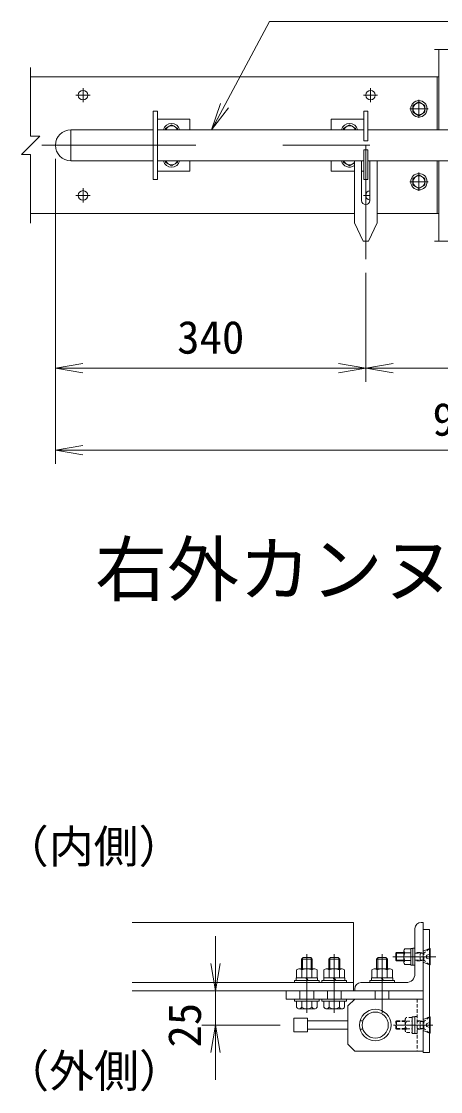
# Model space of a CAD drawing. Units: millimetres, scale not verified, with parts at other scales. Extents: x -6300 to 6300, y -4455 to 4455.
# Drawn here: x 1873 to 2791, y 518 to 2866 of the extents above; entities that cross this region are included whole.
import ezdxf
from ezdxf.enums import TextEntityAlignment as Align

# ---------------------------------------------------------------- set-up
doc = ezdxf.new("R2010")
doc.units = ezdxf.units.MM
doc.header["$LTSCALE"] = 30
for name, pattern in [('DASHED', [7.5, 6, -1.5]), ('USER1', [50.8, 31.75, -6.35, 6.35, -6.35]), ('USER3', [0.375, 0.25, -0.125])]:
    doc.linetypes.add(name, pattern=pattern)
for name, color, linetype, lineweight in [('0-0_D-STR1', 1, 'Continuous', 18), ('0-1_D-BMK', 2, 'USER1', 13), ('0-5_D-STR3', 3, 'Continuous', 13), ('0-7_D-STR-TXT', 7, 'Continuous', 9), ('0-8_D-STR-DIM', 7, 'Continuous', 9), ('0-9_0', 7, 'Continuous', 9), ('0-A_D-TTL-TXT', 7, 'Continuous', 18)]:
    doc.layers.add(name, color=color, linetype=linetype, lineweight=lineweight)
doc.styles.add('ＭＳ ゴシック', font='')
doc.styles.get('ＭＳ ゴシック').set_extended_font_data('MS Gothic')

# ---------------------------------------------------------------- blocks, each defined once
blk = doc.blocks.new('_Open')
at = {"layer": '0-9_0'}
blk.add_line((-30, 5), (0, 0), dxfattribs=at)
blk.add_lwpolyline([(-30, -5), (0, 0), (-30, 0)], dxfattribs=at)
blk = doc.blocks.new('U52')
at = {"layer": '0-1_D-BMK'}
for p, q in [((300, 0), (-300, 0)), ((0, -300), (0, 300))]:
    blk.add_line(p, q, dxfattribs=at)
at = {"layer": '0-5_D-STR3'}
blk.add_lwpolyline([(194.9, 112.5), (0, 225), (-194.9, 112.5), (-194.9, -112.5), (0, -225), (194.9, -112.5)], close=True, dxfattribs=at)
for radius in [270, 194.9]:
    blk.add_circle((0, 0), radius, dxfattribs=at)

msp = doc.modelspace()

# ---------------------------------------------------------------- linework, layer by layer
at = {"layer": '0-0_D-STR1'}
for p, q in [((2787.81, 2628.33), (2787.81, 2804.33)), ((2787.81, 2744.33), (1892.81, 2744.33)), ((2783.81, 2744.33), (2783.81, 2628.33)), ((2783.81, 2560.33), (2783.81, 2444.33)), ((2787.81, 2384.33), (2787.81, 2560.33)), ((2602.31, 2444.33), (1892.81, 2444.33)), ((2787.81, 2444.33), (2652.31, 2444.33)), ((2115.54, 889.19), (2600.23, 889.19)), ((2600.23, 739.19), (2600.23, 889.19)), ((2735.23, 875.69), (2735.23, 776.69)), ((2748.73, 889.19), (2753.23, 889.19)), ((2753.23, 889.19), (2753.23, 739.19)), ((2753.23, 889.19), (2753.23, 739.19)), ((2115.54, 757.19), (2600.23, 757.19)), ((2715.73, 757.19), (2616.73, 757.19)), ((2115.54, 739.19), (2600.23, 739.19)), ((2603.23, 739.19), (2603.23, 743.69)), ((2753.23, 739.19), (2603.23, 739.19))]:
    msp.add_line(p, q, dxfattribs=at)
for centre, radius, start, end in [((2748.73, 875.69), 13.5, 90, 180), ((2715.73, 776.69), 19.5, 270, 0), ((2616.73, 743.69), 13.5, 90, 180)]:
    msp.add_arc(centre, radius, start, end, dxfattribs=at)
at = {"layer": '0-1_D-BMK'}
for p, q in [((1992.21, 2704.33), (2023.41, 2704.33)), ((2007.81, 2688.73), (2007.81, 2719.93)), ((2622.21, 2704.33), (2653.41, 2704.33)), ((2637.81, 2688.73), (2637.81, 2719.93)), ((3779.31, 2594.33), (1917.31, 2594.33)), ((2627.31, 2594.33), (2627.31, 2344.33)), ((2007.81, 2468.73), (2007.81, 2499.93)), ((1992.21, 2484.33), (2023.41, 2484.33)), ((2636.31, 2484.33), (2622.21, 2484.33)), ((2498.22, 691.19), (2498.22, 819.89)), ((2558.22, 691.19), (2558.22, 819.89)), ((2663.23, 691.19), (2663.23, 819.89)), ((2686.69, 814.19), (2780.75, 814.19)), ((2688.23, 664.19), (2774.23, 664.19))]:
    msp.add_line(p, q, dxfattribs=at)
at = {"layer": '0-1_D-BMK', "linetype": 'USER3'}
for p, q in [((2768.23, 814.19), (2735.23, 814.19)), ((2768.23, 664.19), (2693.23, 664.19))]:
    msp.add_line(p, q, dxfattribs=at)
at = {"layer": '0-5_D-STR3'}
for p, q in [((2161.81, 2669.33), (2161.81, 2519.33)), ((2161.81, 2669.33), (2170.81, 2669.33)), ((2170.81, 2669.33), (2170.81, 2519.33)), ((2622.81, 2669.33), (2622.81, 2604.33)), ((2631.81, 2669.33), (2622.81, 2669.33)), ((2631.81, 2669.33), (2631.81, 2604.33)), ((2170.81, 2651.33), (2241.81, 2651.33)), ((2201.81, 2639.33), (2188.81, 2631.85)), ((2188.81, 2631.85), (2188.81, 2628.33)), ((2201.81, 2639.33), (2214.81, 2631.85)), ((2214.81, 2631.85), (2214.81, 2628.33)), ((2241.81, 2651.33), (2241.81, 2628.33)), ((2551.81, 2651.33), (2551.81, 2628.33)), ((2622.81, 2651.33), (2551.81, 2651.33)), ((2591.81, 2639.33), (2578.81, 2631.85)), ((2578.81, 2631.85), (2578.81, 2628.33)), ((2591.81, 2639.33), (2604.81, 2631.85)), ((2604.81, 2631.85), (2604.81, 2628.33)), ((1981.31, 2628.33), (1981.31, 2560.33)), ((2161.81, 2628.33), (1981.31, 2628.33)), ((2622.81, 2628.33), (2170.81, 2628.33)), ((3189.81, 2628.33), (2631.81, 2628.33)), ((2631.81, 2604.33), (2622.81, 2604.33)), ((2622.81, 2584.33), (2622.81, 2519.33)), ((2631.81, 2584.33), (2622.81, 2584.33)), ((2631.81, 2584.33), (2631.81, 2519.33)), ((2161.81, 2560.33), (1981.31, 2560.33)), ((2622.81, 2560.33), (2170.81, 2560.33)), ((2188.81, 2560.33), (2188.81, 2556.81)), ((2214.81, 2560.33), (2214.81, 2556.81)), ((2241.81, 2560.33), (2241.81, 2537.33)), ((2551.81, 2560.33), (2551.81, 2537.33)), ((2578.81, 2560.33), (2578.81, 2556.81)), ((2602.31, 2560.33), (2602.31, 2424.33)), ((2618.31, 2560.33), (2618.31, 2473.33)), ((3189.81, 2560.33), (2631.81, 2560.33)), ((2636.31, 2560.33), (2636.31, 2473.33)), ((2652.31, 2560.33), (2652.31, 2424.33)), ((2170.81, 2537.33), (2241.81, 2537.33)), ((2201.81, 2549.33), (2188.81, 2556.81)), ((2201.81, 2549.33), (2214.81, 2556.81)), ((2602.31, 2537.33), (2551.81, 2537.33)), ((2591.81, 2549.33), (2578.81, 2556.81)), ((2591.81, 2549.33), (2602.31, 2555.38)), ((2622.81, 2537.33), (2618.31, 2537.33)), ((2631.81, 2519.33), (2622.81, 2519.33)), ((2621.31, 2384.33), (2602.31, 2424.33)), ((2633.31, 2384.33), (2652.31, 2424.33)), ((2633.31, 2384.33), (2621.31, 2384.33)), ((2753.23, 874.19), (2753.23, 604.19)), ((2694.73, 823.19), (2693.23, 821.69)), ((2694.73, 823.19), (2710.93, 823.19)), ((2694.73, 823.19), (2694.73, 805.19)), ((2710.93, 827.19), (2710.93, 800.85)), ((2725.93, 831.44), (2712.73, 831.44)), ((2712.73, 822.81), (2725.93, 822.81)), ((2725.93, 831.44), (2725.93, 796.94)), ((2730.43, 795.44), (2730.43, 832.94)), ((2735.23, 832.94), (2730.43, 832.94)), ((2735.23, 832.94), (2735.23, 795.44)), ((2766.73, 832.19), (2753.23, 826.09)), ((2766.73, 832.19), (2766.73, 796.19)), ((2768.23, 832.19), (2768.23, 796.19)), ((2486.22, 808.79), (2489.82, 812.39)), ((2486.22, 787.49), (2486.22, 808.79)), ((2488.47, 787.49), (2488.47, 811.04)), ((2489.82, 812.39), (2506.62, 812.39)), ((2507.97, 787.49), (2507.97, 811.04)), ((2510.22, 787.49), (2510.22, 808.79)), ((2546.22, 808.79), (2549.82, 812.39)), ((2546.22, 787.49), (2546.22, 808.79)), ((2548.47, 787.49), (2548.47, 811.04)), ((2549.82, 812.39), (2566.62, 812.39)), ((2567.97, 787.49), (2567.97, 811.04)), ((2570.22, 787.49), (2570.22, 808.79)), ((2651.23, 808.79), (2654.83, 812.39)), ((2651.23, 787.49), (2651.23, 808.79)), ((2653.48, 787.49), (2653.48, 811.04)), ((2654.83, 812.39), (2671.63, 812.39)), ((2672.98, 787.49), (2672.98, 811.04)), ((2675.23, 787.49), (2675.23, 808.79)), ((2693.23, 821.69), (2710.93, 821.69)), ((2693.23, 821.69), (2693.23, 806.69)), ((2693.23, 806.69), (2710.93, 806.69)), ((2693.23, 806.69), (2694.73, 805.19)), ((2694.73, 805.19), (2710.93, 805.19)), ((2712.73, 805.56), (2725.93, 805.56)), ((2766.73, 796.19), (2753.32, 802.19)), ((2475.72, 767.99), (2475.72, 785.39)), ((2515.56, 787.49), (2480.92, 787.49)), ((2486.97, 767.99), (2486.97, 785.39)), ((2509.47, 767.99), (2509.47, 785.39)), ((2520.72, 767.99), (2520.72, 785.39)), ((2535.72, 767.99), (2535.72, 785.39)), ((2575.56, 787.49), (2540.92, 787.49)), ((2546.97, 767.99), (2546.97, 785.39)), ((2569.47, 767.99), (2569.47, 785.39)), ((2580.72, 767.99), (2580.72, 785.39)), ((2640.73, 767.99), (2640.73, 785.39)), ((2680.57, 787.49), (2645.93, 787.49)), ((2651.98, 767.99), (2651.98, 785.39)), ((2674.48, 767.99), (2674.48, 785.39)), ((2685.73, 767.99), (2685.73, 785.39)), ((2725.93, 796.94), (2712.73, 796.94)), ((2735.23, 795.44), (2730.43, 795.44)), ((2525.22, 757.19), (2471.22, 757.19)), ((2520.72, 767.99), (2475.72, 767.99)), ((2499.35, 761.99), (2495.88, 767.99)), ((2501.43, 761.99), (2497.96, 767.99)), ((2585.22, 757.19), (2531.22, 757.19)), ((2580.72, 767.99), (2535.72, 767.99)), ((2559.35, 761.99), (2555.88, 767.99)), ((2561.43, 761.99), (2557.96, 767.99)), ((2636.23, 757.19), (2690.23, 757.19)), ((2690.23, 757.19), (2636.23, 757.19)), ((2685.73, 767.99), (2640.73, 767.99)), ((2664.36, 761.99), (2660.9, 767.99)), ((2666.44, 761.99), (2662.97, 767.99)), ((2475.72, 703.13), (2475.72, 716.39)), ((2475.72, 716.39), (2520.72, 716.39)), ((2486.95, 703.13), (2486.95, 716.39)), ((2509.5, 703.13), (2509.5, 716.39)), ((2520.72, 703.13), (2520.72, 716.39)), ((2535.72, 703.13), (2535.72, 716.39)), ((2535.72, 716.39), (2580.72, 716.39)), ((2546.95, 703.13), (2546.95, 716.39)), ((2569.5, 703.13), (2569.5, 716.39)), ((2580.72, 703.13), (2580.72, 716.39)), ((2603.23, 721.19), (2588.23, 706.19)), ((2588.23, 706.19), (2588.23, 622.19)), ((2603.23, 721.19), (2753.23, 721.19)), ((2481.33, 699.89), (2515.11, 699.89)), ((2541.33, 699.89), (2575.11, 699.89)), ((2766.73, 682.19), (2753.23, 676.09)), ((2766.73, 682.19), (2766.73, 646.19)), ((2768.23, 682.19), (2768.23, 646.19)), ((2469.73, 649.19), (2469.73, 679.19)), ((2499.73, 679.19), (2469.73, 679.19)), ((2499.73, 649.19), (2499.73, 679.19)), ((2499.73, 673.19), (2588.23, 673.19)), ((2614.93, 673.19), (2621.19, 673.19)), ((2499.73, 649.19), (2469.73, 649.19)), ((2588.23, 655.19), (2499.73, 655.19)), ((2621.19, 655.19), (2614.93, 655.19)), ((2766.73, 646.19), (2753.32, 652.19)), ((2603.23, 607.19), (2588.23, 622.19)), ((2603.23, 607.19), (2753.23, 607.19)), ((2753.23, 604.19), (2766.73, 604.19))]:
    msp.add_line(p, q, dxfattribs=at)
at = {"layer": '0-5_D-STR3', "linetype": 'USER3'}
for p, q in [((2746.78, 823.19), (2735.23, 823.19)), ((2746.78, 805.19), (2746.78, 823.19)), ((2746.78, 823.19), (2754.28, 821.69)), ((2766.73, 832.19), (2754.28, 821.69)), ((2768.23, 832.19), (2766.73, 832.19)), ((2754.28, 821.69), (2735.23, 821.69)), ((2754.28, 806.69), (2735.23, 806.69)), ((2746.78, 805.19), (2735.23, 805.19)), ((2746.78, 805.19), (2754.28, 806.69)), ((2754.28, 806.69), (2754.28, 821.69)), ((2766.73, 796.19), (2754.28, 806.69)), ((2760.2, 814.82), (2760.2, 813.55)), ((2768.23, 820.49), (2761.65, 817.72)), ((2768.23, 807.89), (2761.65, 810.66)), ((2768.23, 796.19), (2766.73, 796.19)), ((2739.73, 721.19), (2739.73, 607.19)), ((2766.73, 682.19), (2754.28, 671.69)), ((2768.23, 682.19), (2766.73, 682.19)), ((2694.73, 673.19), (2693.23, 671.69)), ((2693.23, 656.69), (2693.23, 671.69)), ((2713.93, 671.69), (2693.23, 671.69)), ((2713.93, 673.19), (2694.73, 673.19)), ((2694.73, 673.19), (2694.73, 655.19)), ((2713.93, 651.7), (2713.93, 676.67)), ((2716.58, 672.59), (2728.93, 672.59)), ((2746.78, 673.19), (2739.73, 673.19)), ((2754.28, 671.69), (2739.73, 671.69)), ((2746.78, 655.19), (2746.78, 673.19)), ((2746.78, 673.19), (2754.28, 671.69)), ((2754.28, 656.69), (2754.28, 671.69)), ((2760.2, 664.82), (2760.2, 663.55)), ((2768.23, 670.49), (2761.65, 667.72)), ((2768.23, 657.89), (2761.65, 660.66)), ((2713.93, 656.69), (2693.23, 656.69)), ((2694.73, 655.19), (2693.23, 656.69)), ((2713.93, 655.19), (2694.73, 655.19)), ((2716.58, 655.79), (2728.93, 655.79)), ((2754.28, 656.69), (2739.73, 656.69)), ((2746.78, 655.19), (2739.73, 655.19)), ((2746.78, 655.19), (2754.28, 656.69)), ((2766.73, 646.19), (2754.28, 656.69)), ((2768.23, 646.19), (2766.73, 646.19))]:
    msp.add_line(p, q, dxfattribs=at)
at = {"layer": '0-5_D-STR3', "linetype": 'DASHED'}
for p, q in [((2483.22, 721.19), (2483.22, 739.19)), ((2513.22, 721.19), (2513.22, 739.19)), ((2543.22, 721.19), (2543.22, 739.19)), ((2573.22, 721.19), (2573.22, 739.19)), ((2648.23, 721.19), (2648.23, 739.19)), ((2678.23, 721.19), (2678.23, 739.19))]:
    msp.add_line(p, q, dxfattribs=at)
at = {"layer": '0-5_D-STR3'}
for points in [[(2753.23, 874.19), (2766.73, 874.19), (2766.73, 604.19)], [(2486.22, 808.79), (2510.22, 808.79), (2506.62, 812.39)], [(2546.22, 808.79), (2570.22, 808.79), (2566.62, 812.39)], [(2651.23, 808.79), (2675.23, 808.79), (2671.63, 812.39)], [(2525.22, 757.19), (2525.22, 761.99), (2471.22, 761.99), (2471.22, 757.19)], [(2521.32, 761.99), (2475.12, 761.99), (2475.12, 767.99)], [(2521.32, 761.99), (2521.32, 767.99), (2475.12, 767.99)], [(2585.22, 757.19), (2585.22, 761.99), (2531.22, 761.99), (2531.22, 757.19)], [(2581.32, 761.99), (2535.12, 761.99), (2535.12, 767.99)], [(2581.32, 761.99), (2581.32, 767.99), (2535.12, 767.99)], [(2690.23, 757.19), (2690.23, 761.99), (2636.23, 761.99), (2636.23, 757.19)], [(2686.33, 761.99), (2640.13, 761.99), (2640.13, 767.99)], [(2686.33, 761.99), (2686.33, 767.99), (2640.13, 767.99)]]:
    msp.add_lwpolyline(points, dxfattribs=at)
for points in [[(2725.93, 832.49), (2730.43, 832.49), (2730.43, 795.89), (2725.93, 795.89)], [(2753.23, 739.19), (2753.23, 721.19), (2453.23, 721.19), (2453.23, 739.19)], [(2525.22, 716.39), (2471.22, 716.39), (2471.22, 721.19), (2525.22, 721.19)], [(2585.22, 716.39), (2531.22, 716.39), (2531.22, 721.19), (2585.22, 721.19)]]:
    msp.add_lwpolyline(points, close=True, dxfattribs=at)
at = {"layer": '0-5_D-STR3', "linetype": 'USER3'}
for points in [[(2734.93, 682.49), (2728.93, 682.49), (2728.93, 645.89), (2734.93, 645.89)], [(2739.73, 682.94), (2734.93, 682.94), (2734.93, 645.44), (2739.73, 645.44)]]:
    msp.add_lwpolyline(points, close=True, dxfattribs=at)
msp.add_lwpolyline([(2716.58, 647.61), (2728.93, 647.61), (2728.93, 680.76), (2716.58, 680.76)], dxfattribs=at)
at = {"layer": '0-5_D-STR3'}
for centre, radius in [((2007.81, 2704.33), 10.5), ((2637.81, 2704.33), 10.5), ((2007.81, 2484.33), 10.5), ((2648.23, 664.19), 34.5), ((2648.23, 664.19), 28.5)]:
    msp.add_circle(centre, radius, dxfattribs=at)
for centre, radius, start, end in [((2201.81, 2624.33), 18, 12.83959, 167.16041), ((2201.81, 2624.33), 13, 17.92021, 162.07979), ((2591.81, 2624.33), 18, 12.83959, 167.16041), ((2591.81, 2624.33), 13, 17.92021, 162.07979), ((1981.31, 2594.33), 34, 90, 270), ((2201.81, 2564.33), 18, 192.83959, 347.16041), ((2201.81, 2564.33), 13, 197.92021, 342.07979), ((2591.81, 2564.33), 18, 192.83959, 305.68533), ((2591.81, 2564.33), 13, 197.92022, 323.87107), ((2637.81, 2484.33), 10.5, 98.21352, 261.78648), ((2627.31, 2473.33), 9, 180, 0), ((2717, 827.12), 6.07, 134.68187, 225.31813), ((2732.5, 814.19), 21.56, 156.42363, 203.57637), ((2716.96, 801.25), 6.04, 134.39087, 225.60913), ((2481.35, 778.95), 8.55, 48.86505, 131.13495), ((2498.22, 756.3), 31.18, 68.85295, 111.14705), ((2515.1, 778.95), 8.55, 48.83491, 131.16509), ((2541.35, 778.95), 8.55, 48.86505, 131.13495), ((2558.22, 756.3), 31.18, 68.85295, 111.14705), ((2575.1, 778.95), 8.55, 48.83491, 131.16509), ((2646.36, 778.95), 8.55, 48.86505, 131.13495), ((2663.23, 756.3), 31.18, 68.85295, 111.14705), ((2680.11, 778.95), 8.55, 48.83491, 131.16509), ((2481.33, 706.37), 6.48, 210, 330), ((2498.22, 721.12), 21.24, 237.93138, 302.06862), ((2515.11, 706.37), 6.48, 210, 330), ((2541.33, 706.37), 6.48, 210, 330), ((2558.22, 721.12), 21.24, 237.93138, 302.06862), ((2575.11, 706.37), 6.48, 210, 330)]:
    msp.add_arc(centre, radius, start, end, dxfattribs=at)
at = {"layer": '0-5_D-STR3', "linetype": 'USER3'}
for centre, radius, start, end in [((2763.2, 815.15), 3, 121.12923, 180), ((2763.2, 813.23), 3, 180, 238.87077), ((2718.41, 676.67), 4.48, 114.09089, 245.90911), ((2728.57, 664.19), 14.64, 144.98342, 215.01658), ((2763.2, 665.15), 3, 121.12923, 180), ((2763.2, 663.23), 3, 180, 238.87077), ((2718.41, 651.7), 4.48, 114.09089, 245.90911)]:
    msp.add_arc(centre, radius, start, end, dxfattribs=at)
at = {"layer": '0-7_D-STR-TXT'}
msp.add_lwpolyline([(3452.91, 2866.14), (2416.64, 2866.14), (2290.45, 2630.09)], dxfattribs=at)
at = {"layer": '0-8_D-STR-DIM'}
for p, q in [((2777.81, 2804.33), (2827.81, 2804.33)), ((1892.81, 2614.33), (1892.81, 2765.3)), ((1872.81, 2574.33), (1912.81, 2614.33)), ((1892.81, 2614.33), (1912.81, 2614.33)), ((1872.81, 2574.33), (1892.81, 2574.33)), ((1892.81, 2423.36), (1892.81, 2574.33)), ((1947.31, 2564.33), (1947.31, 2075.4)), ((1947.31, 2564.33), (1947.31, 1895.4)), ((2777.81, 2384.33), (2827.81, 2384.33)), ((2627.31, 2314.33), (2627.31, 2075.4)), ((2627.31, 2314.33), (2627.31, 2075.4)), ((2567.31, 2105.4), (2007.31, 2105.4)), ((2687.31, 2105.4), (3687.31, 2105.4)), ((2007.31, 1925.4), (3687.31, 1925.4)), ((2298.01, 799.19), (2298.01, 859.19)), ((2423.23, 739.19), (2268.01, 739.19)), ((2298.01, 739.19), (2298.01, 664.19)), ((2439.73, 664.19), (2268.01, 664.19)), ((2298.01, 604.19), (2298.01, 544.19))]:
    msp.add_line(p, q, dxfattribs=at)
at = {"layer": '0-A_D-TTL-TXT', "color": 3}
msp.add_line((2161.81, 2519.33), (2170.81, 2519.33), dxfattribs=at)

# ---------------------------------------------------------------- block references
at = {"layer": '0-7_D-STR-TXT', "xscale": 2, "yscale": 2, "rotation": 241.49397}
msp.add_blockref('_Open', (2289.49, 2628.33), dxfattribs=at)
at = {"layer": '0-8_D-STR-DIM'}
for name, p, xscale, yscale in [('U52', (2743.81, 2674.33), -0.06666667, 0.06666667), ('U52', (2743.81, 2514.33), -0.06666667, 0.06666667), ('_Open', (2627.31, 2105.4), 2, 2)]:
    msp.add_blockref(name, p, dxfattribs=dict(at, xscale=xscale, yscale=yscale))
at = {"layer": '0-8_D-STR-DIM', "xscale": 2, "yscale": 2}
for p, rotation in [((1947.31, 2105.4), 180), ((2627.31, 2105.4), 180), ((1947.31, 1925.4), 180), ((2298.01, 739.19), 270), ((2298.01, 664.19), 90)]:
    msp.add_blockref('_Open', p, dxfattribs=dict(at, rotation=rotation))

# ---------------------------------------------------------------- texts
at = {"layer": '0-7_D-STR-TXT', "style": 'ＭＳ ゴシック'}
for s, p in [('（内側）', (1834.24, 998.34)), ('（外側）', (1835.16, 506))]:
    msp.add_text(s, height=72.14, dxfattribs=at).set_placement(p, align=Align.BOTTOM_LEFT)
at = {"layer": '0-8_D-STR-DIM', "style": 'ＭＳ ゴシック'}
for s, p in [('340', (2213.99, 2115.53)), ('900', (2773.62, 1935.53))]:
    msp.add_text(s, height=72.14, dxfattribs=at).set_placement(p, align=Align.BOTTOM_LEFT)
msp.add_text('25', height=72.14, rotation=90, dxfattribs=at).set_placement((2287.89, 614.84), align=Align.BOTTOM_LEFT)
at = {"layer": '0-A_D-TTL-TXT', "style": 'ＭＳ ゴシック'}
msp.add_text('右外カンヌキ取付詳細図', height=115.5, dxfattribs=at).set_placement((2034.35, 1571.78), align=Align.BOTTOM_LEFT)

doc.saveas('drawing.dxf')
